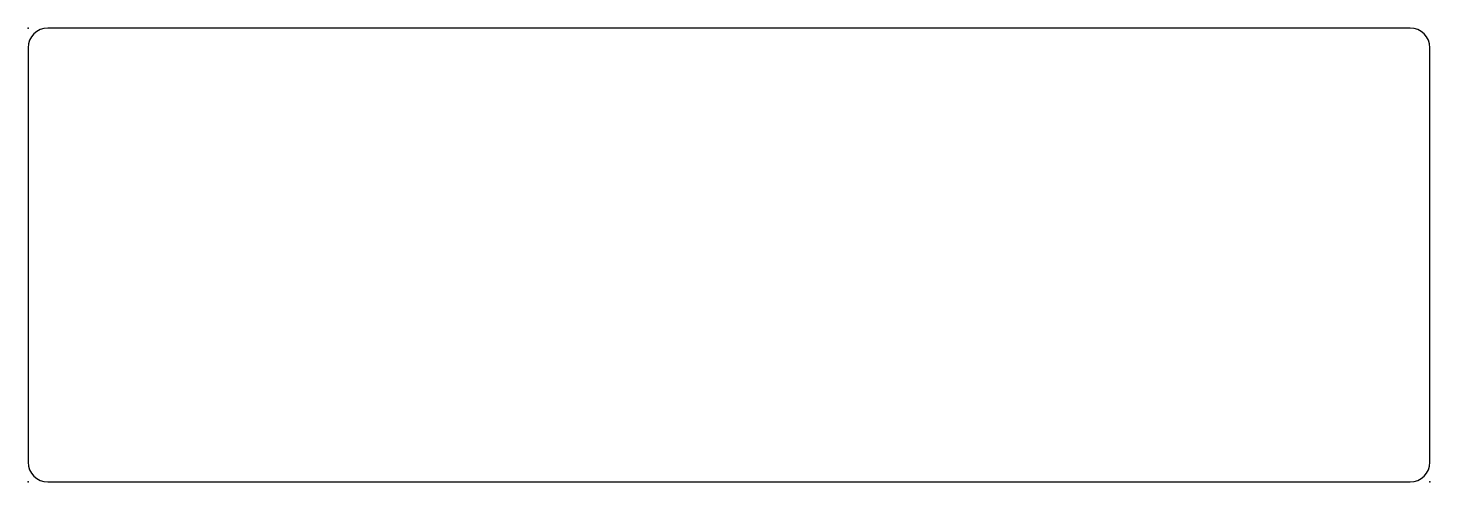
# Model space of a CAD drawing. Header units: millimetres. Extents: x 0 to 355, y 0 to 115.
import ezdxf

# ---------------------------------------------------------------- set-up
doc = ezdxf.new("R2010")
doc.units = ezdxf.units.MM
doc.header["$MEASUREMENT"] = 0
doc.layers.add('AcrylicLEDWindow v2_Sketch1', color=7, linetype='Continuous')

msp = doc.modelspace()

# ---------------------------------------------------------------- linework, layer by layer
at = {"layer": 'AcrylicLEDWindow v2_Sketch1'}
for p, q in [((350, 115), (5, 115)), ((0, 110), (0, 5)), ((355, 5), (355, 110)), ((5, 0), (350, 0))]:
    msp.add_line(p, q, dxfattribs=at)
for centre, start, end in [((5, 110), 90, 180), ((350, 110), 0, 90), ((5, 5), 180, 270), ((350, 5), 270, 0)]:
    msp.add_arc(centre, 5, start, end, dxfattribs=at)
for p in [(0, 115), (0, 0), (0, 0), (355, 0)]:
    msp.add_point(p, dxfattribs=at)

doc.saveas('drawing.dxf')
